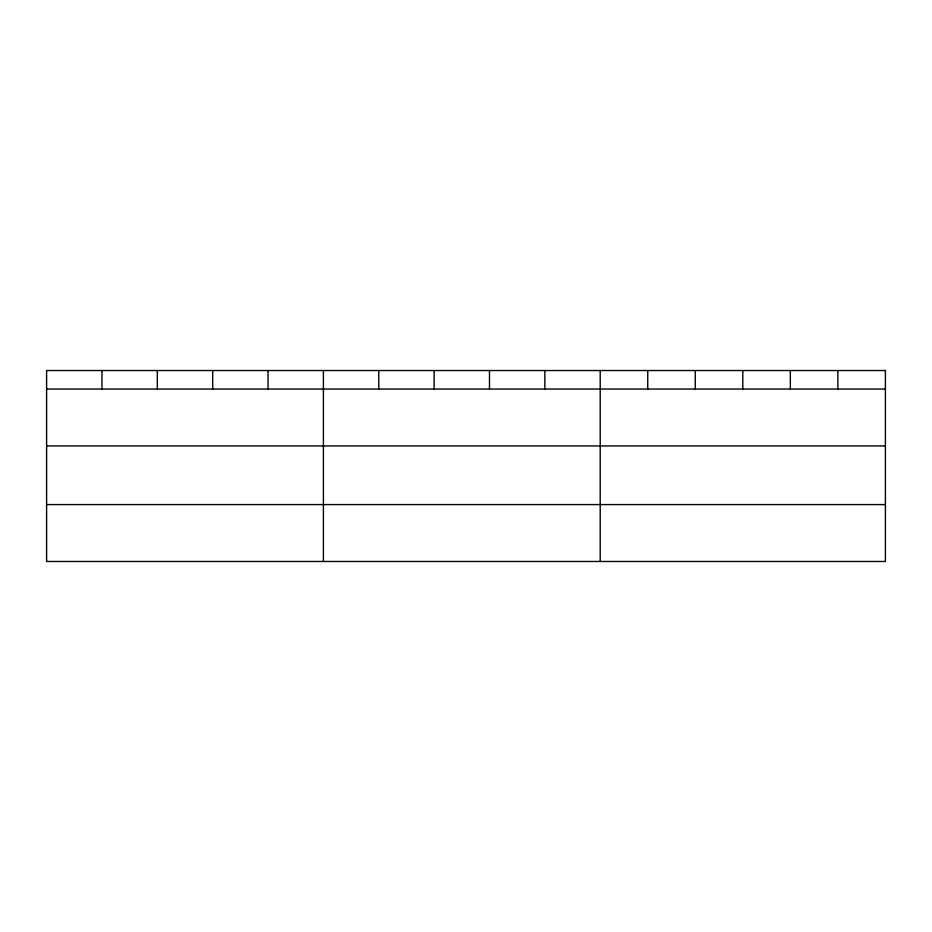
<?xml version="1.0" encoding="UTF-8"?>
<svg xmlns="http://www.w3.org/2000/svg" width="932" height="932" viewBox="0 0 932 932"><rect width="100%" height="100%" fill="white"/><g stroke="black" fill="none" stroke-linecap="round" stroke-linejoin="round"><path stroke-width="1.4" d="M46.6 389.04L885.4 389.04M46.6 445.939L885.4 445.939M46.6 504.573L885.4 504.573M837.868 370.528L837.868 389.04M790.336 370.528L790.336 389.04M742.804 370.528L742.804 389.04M695.272 370.528L695.272 389.04M647.74 370.528L647.74 389.04M600.208 370.528L600.208 561.472M544.847 370.528L544.847 389.04M489.486 370.528L489.486 389.04M434.126 370.528L434.126 389.04M378.765 370.528L378.765 389.04M323.404 370.528L323.404 561.472M268.043 370.528L268.043 389.04M212.682 370.528L212.682 389.04M157.322 370.528L157.322 389.04M101.961 370.528L101.961 389.04M885.4 370.528L46.6 370.528L46.6 561.472L885.4 561.472L885.4 370.528"/></g></svg>
